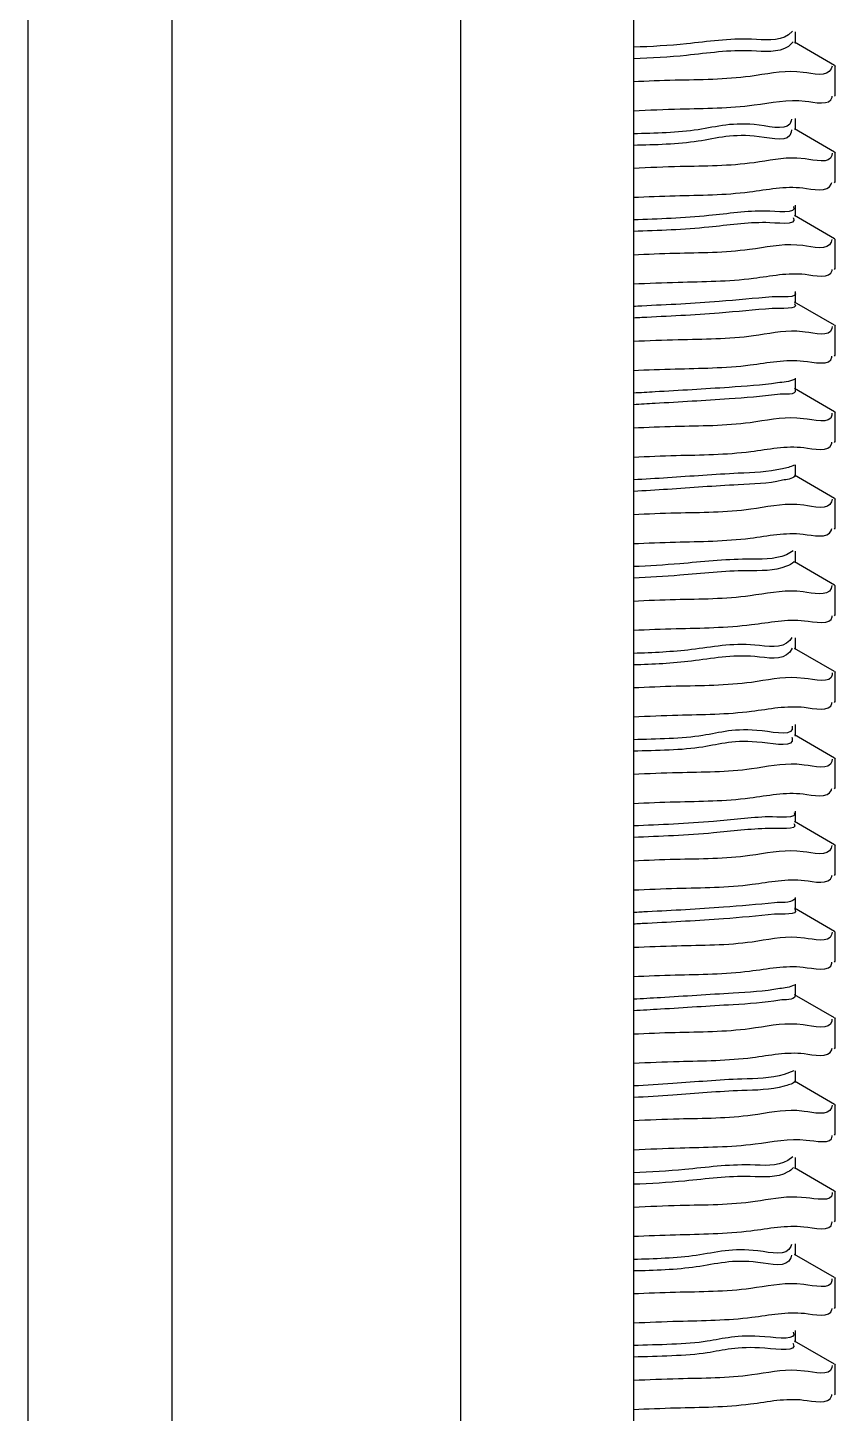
# Model space of a CAD drawing. Extents: x -452079 to 117456, y 3902 to 836955.
# Drawn here: x -256841.9 to -256748.8, y 690244.2 to 690403.7 of the extents above; entities that cross this region are included whole.
import ezdxf

# ---------------------------------------------------------------- set-up
doc = ezdxf.new("R2010")
doc.units = 0
doc.header["$LTSCALE"] = 1000
doc.header["$MEASUREMENT"] = 0
doc.layers.add('总说明', color=2, linetype='Continuous')

msp = doc.modelspace()

# ---------------------------------------------------------------- linework, layer by layer
at = {"layer": '总说明', "color": 2, "linetype": 'Continuous'}
for p, q in [((-256841.8672117435, 691652.50817859), (-256841.8672117435, 689525.591775396)), ((-256825.2506773447, 691652.50817859), (-256825.2506773447, 689525.591775396)), ((-256792.0176085432, 691652.50817859), (-256792.0176085432, 689525.591775396)), ((-256772.0777672653, 691652.50817859), (-256772.0777672653, 689525.591775396))]:
    msp.add_line(p, q, dxfattribs=at)
at = {"layer": '总说明', "color": 133, "linetype": 'Continuous'}
for p, q in [((-256753.7386981708, 690403.2976582182), (-256754.2213565179, 690402.8931513467)), ((-256753.4195282099, 690401.902798785), (-256753.4195282099, 690403.2321215403)), ((-256753.6625363522, 690402.0653072271), (-256754.2213565179, 690401.5638285914)), ((-256748.9089856663, 690399.3533339492), (-256753.5261316181, 690402.0261915765)), ((-256752.512705305, 690398.5554152095), (-256753.2587470238, 690398.6274497221)), ((-256749.1779684753, 690399.2989406866), (-256749.2776740951, 690398.96071901)), ((-256748.9089856663, 690399.3533339492), (-256748.814620267, 690399.2445372614)), ((-256748.8146191047, 690395.9208464009), (-256748.8146191047, 690399.2441532837)), ((-256748.9090266761, 690395.8116420062), (-256748.8146191047, 690395.9208570357)), ((-256753.8718595238, 690393.1606930514), (-256753.8914442019, 690393.0023570835)), ((-256753.4195282099, 690391.9328781442), (-256753.4195282099, 690393.2622008995)), ((-256753.8689700061, 690391.9308375038), (-256753.8914442019, 690391.6730343272)), ((-256748.9089856663, 690389.3834133084), (-256753.5261316181, 690392.0562709366)), ((-256752.2907026217, 690388.6068078709), (-256753.2541721233, 690388.6863743496)), ((-256749.1839569745, 690389.254123049), (-256749.2002833852, 690388.9948776896)), ((-256748.9089856663, 690389.3834133084), (-256748.8146191047, 690389.2742432785)), ((-256748.8146191047, 690385.9509257601), (-256748.8146191047, 690389.2742326428)), ((-256748.9090266761, 690385.8417213653), (-256748.8146231261, 690385.9502141775)), ((-256748.9089856663, 690379.4134926676), (-256753.5261316181, 690382.0863502958)), ((-256753.4195282099, 690381.9629575034), (-256753.4195282099, 690383.2922802587)), ((-256749.2217680638, 690379.3373533433), (-256749.2847861716, 690379.0315563075)), ((-256748.9089856663, 690379.4134926676), (-256748.8146231261, 690379.303600411)), ((-256748.8146191047, 690375.9810051193), (-256748.8146191047, 690379.304312002)), ((-256752.560035839, 690378.6111094692), (-256753.2595104848, 690378.6810121053)), ((-256748.9090266761, 690375.8718007245), (-256748.8146192034, 690375.9808855812)), ((-256753.4195282099, 690371.9930368635), (-256753.4195282099, 690373.3223596179)), ((-256748.9089856663, 690369.4435720277), (-256753.5261316181, 690372.116429655)), ((-256749.1849002627, 690369.3164133682), (-256749.2033665826, 690369.0538803657)), ((-256748.9089856663, 690369.4435720277), (-256748.8146192034, 690369.3342718232)), ((-256748.8146191047, 690366.0110844868), (-256748.8146191047, 690369.3343913612)), ((-256752.285758206, 690368.6674485692), (-256753.2543902316, 690368.7484917921)), ((-256748.9090266761, 690365.9018800837), (-256748.8146245212, 690366.0119112834)), ((-256753.4195282099, 690362.0231162311), (-256753.4195282099, 690363.3524389771)), ((-256748.9089856663, 690359.4736513869), (-256753.5261316181, 690362.1465090142)), ((-256752.489893393, 690358.6778940634), (-256753.2589027857, 690358.7480705708)), ((-256749.2133832623, 690359.3259044458), (-256749.2130740279, 690359.1033324777)), ((-256748.9089856663, 690359.4736513869), (-256748.8146245212, 690359.3652975262)), ((-256748.8146191047, 690356.0411638386), (-256748.8146191047, 690359.3644707213)), ((-256748.9090266761, 690355.9319594429), (-256748.8146191047, 690356.0411225018)), ((-256753.4195282099, 690352.0531955903), (-256753.4195282099, 690353.3825183363)), ((-256748.9089856663, 690349.5037307461), (-256753.5261316181, 690352.1765883734)), ((-256752.4478822102, 690348.7119707662), (-256753.2573857636, 690348.7886128678)), ((-256749.1945499175, 690349.4091840304), (-256749.2432285541, 690349.111650196)), ((-256748.9089856663, 690349.5037307461), (-256748.8146191047, 690349.3945087354)), ((-256748.8146191047, 690346.0712431978), (-256748.8146191047, 690349.3945500805)), ((-256748.9090266761, 690345.962038803), (-256748.8146221948, 690346.0706188531)), ((-256753.6518033997, 690343.4513208048), (-256754.4515925602, 690343.0278175158)), ((-256748.9089856663, 690339.5338101053), (-256753.5261316181, 690342.2066677326)), ((-256753.4195282099, 690342.0832749495), (-256753.4195282099, 690343.4125976955)), ((-256749.1956244738, 690339.4733726514), (-256749.2828921856, 690339.1455435773)), ((-256748.9089856663, 690339.5338101053), (-256748.8146221948, 690339.4240050867)), ((-256748.8146191047, 690336.101322557), (-256748.8146191047, 690339.4246294397)), ((-256752.5099438031, 690338.7361526835), (-256753.2587863051, 690338.8088486904)), ((-256748.9090266761, 690335.9921181622), (-256748.814622029, 690336.1019311595)), ((-256753.8218339508, 690333.4842984575), (-256754.0719477845, 690333.1370232172)), ((-256753.4195282099, 690332.1133543003), (-256753.4195282099, 690333.4426770547)), ((-256753.7674870149, 690332.2640698265), (-256754.0719477845, 690331.8077004711)), ((-256748.9089856663, 690329.5638894645), (-256753.5261316181, 690332.2367470927)), ((-256749.1935091888, 690329.4039486164), (-256749.1853082639, 690329.1986700363)), ((-256748.9089856663, 690329.5638894645), (-256748.814622029, 690329.4553174014)), ((-256748.8146191047, 690326.1314019245), (-256748.8146191047, 690329.4547087989)), ((-256752.3704020337, 690328.7795598648), (-256753.2569443931, 690328.8534176062)), ((-256748.9090266761, 690326.0221975214), (-256748.8146191047, 690326.1314430629)), ((-256753.78673152, 690323.2808567426), (-256753.7783796203, 690323.2462289539)), ((-256753.4195282099, 690322.1434336595), (-256753.4195282099, 690323.4727564148)), ((-256753.8056759642, 690322.0149165654), (-256753.7783796203, 690321.9169061986)), ((-256748.9089856663, 690319.593968833), (-256753.5261316181, 690322.2668264519)), ((-256752.3876260047, 690318.8079808244), (-256753.2564178829, 690318.8858344491)), ((-256749.1948193696, 690319.4714484123), (-256749.2158432727, 690319.2074310473)), ((-256748.9089856663, 690319.593968833), (-256748.8146191047, 690319.4848293058)), ((-256748.8146191047, 690316.1614812837), (-256748.8146191047, 690319.4847881581)), ((-256748.9090266761, 690316.052276889), (-256748.8146240221, 690316.1606943879)), ((-256753.4195282099, 690312.173513027), (-256753.4195282099, 690313.502835774)), ((-256748.9089856663, 690309.6240481922), (-256753.5261316181, 690312.2969058111)), ((-256752.5293060889, 690308.8245604831), (-256753.2589310662, 690308.8964213451)), ((-256749.2152634573, 690309.5513242009), (-256749.2836331179, 690309.2400449693)), ((-256748.9089856663, 690309.6240481922), (-256748.8146240221, 690309.5140806298)), ((-256748.8146191047, 690306.1915606429), (-256748.8146191047, 690309.5148675173)), ((-256748.9090266761, 690306.0823562482), (-256748.8146191717, 690306.1916396358)), ((-256748.9089856663, 690299.6541275514), (-256753.5261316181, 690302.3269851702)), ((-256753.4195282099, 690302.2035923862), (-256753.4195282099, 690303.5329151332)), ((-256749.1852784542, 690299.5576745468), (-256749.2342984614, 690299.2575331164)), ((-256748.9089856663, 690299.6541275514), (-256748.8146191717, 690299.5450258787)), ((-256748.8146191047, 690296.2216400021), (-256748.8146191047, 690299.5449468765)), ((-256752.3752729383, 690298.869328566), (-256753.2557632563, 690298.9490668216)), ((-256748.9090266761, 690296.1124356074), (-256748.8146238246, 690296.2224118701)), ((-256753.4195282099, 690292.2336717463), (-256753.4195282099, 690293.5629944924)), ((-256748.9089856663, 690289.6842069105), (-256753.5261316181, 690292.3570645388)), ((-256749.2199448303, 690289.5393972351), (-256749.2216233027, 690289.3134031921)), ((-256748.9089856663, 690289.6842069105), (-256748.8146238246, 690289.5757981121)), ((-256748.8146191047, 690286.2517193613), (-256748.8146191047, 690289.5750262357)), ((-256752.5269649488, 690288.8849402751), (-256753.2595642892, 690288.9533047472)), ((-256748.9090266761, 690286.1425149665), (-256748.8146191047, 690286.2516993555)), ((-256753.596466617, 690283.5840839782), (-256754.710367366, 690283.1624836848)), ((-256753.4195282099, 690282.2637511055), (-256753.4195282099, 690283.5930738609)), ((-256748.9089856663, 690279.7142862697), (-256753.5261316181, 690282.3871438979)), ((-256752.4037819629, 690278.9267461525), (-256753.2560282231, 690279.0043929919)), ((-256749.1826029935, 690279.6324383022), (-256749.2487791044, 690279.3164902601)), ((-256748.9089856663, 690279.7142862697), (-256748.8146191047, 690279.6050855975)), ((-256748.8146191047, 690276.2817987214), (-256748.8146191047, 690279.6051056042)), ((-256748.9090266761, 690276.1725943257), (-256748.8146204998, 690276.281378952)), ((-256753.7111770691, 690273.6855644864), (-256754.2813064822, 690273.2716893862)), ((-256753.4195282099, 690272.2938304647), (-256753.4195282099, 690273.62315322)), ((-256748.9089856663, 690269.7443656299), (-256753.5261316181, 690272.4172232571)), ((-256752.1687220403, 690268.9797477258), (-256753.2532826749, 690269.056486007)), ((-256748.9089856663, 690269.7443656299), (-256748.8146204998, 690269.6347651939)), ((-256748.8146191047, 690266.3118780797), (-256748.8146191047, 690269.6351849634)), ((-256748.9090266761, 690266.2026736859), (-256748.814623657, 690266.3126369567)), ((-256753.8770132394, 690263.5994875609), (-256753.937801774, 690263.380895123)), ((-256753.8595846233, 690262.3782823497), (-256753.937801774, 690262.0515723677)), ((-256748.9089856663, 690259.774444989), (-256753.5261316181, 690262.4473026163)), ((-256753.4195282099, 690262.3239098239), (-256753.4195282099, 690263.6532325792)), ((-256749.2029028808, 690259.6220486668), (-256749.1995099851, 690259.4052539394)), ((-256748.9089856663, 690259.774444989), (-256748.814623657, 690259.6660231996)), ((-256748.8146191047, 690256.3419574398), (-256748.8146191047, 690259.6652643235)), ((-256752.4277070456, 690258.9846124902), (-256753.2578077552, 690259.0573045072)), ((-256748.9090266761, 690256.232753045), (-256748.8146191047, 690256.3419727256)), ((-256753.4195282099, 690252.3539891831), (-256753.4195282099, 690253.6833119384)), ((-256748.9089856663, 690249.8045243482), (-256753.5261316181, 690252.4773819755)), ((-256749.192970713, 690249.6750663948), (-256749.207952713, 690249.4201758952)), ((-256748.9089856663, 690249.8045243482), (-256748.8146191047, 690249.6953556502)), ((-256748.8146191047, 690246.372036799), (-256748.8146191047, 690249.6953436827)), ((-256752.3698440858, 690249.0202485156), (-256753.2561108091, 690249.0979553388)), ((-256748.9090266761, 690246.2628324042), (-256748.8146191047, 690246.3720125371))]:
    msp.add_line(p, q, dxfattribs=at)
for points, start_tangent, end_tangent in [([(-256754.2213565179, 690402.8931513467), (-256758.4695741342, 690402.3725832348), (-256765.9417924018, 690401.8520151061), (-256772.075110446, 690401.4575943389)], (-0.827767938368857, -0.5610706196269524), (-0.9993151080892881, -0.03700425305953903)), ([(-256754.2213565179, 690401.5638285914), (-256758.4695741342, 690401.0432604888), (-256765.9417924018, 690400.5226923508), (-256772.075110446, 690400.1282715836)], (-0.827767938368857, -0.5610706196269524), (-0.9993151080892881, -0.03700425305953903)), ([(-256753.2587470238, 690398.6274497221), (-256758.6052977511, 690398.108170191), (-256767.2757010845, 690397.6513232655), (-256772.0792285235, 690397.4721649514)], (-0.9977640452067629, 0.06683494664198535), (-0.9989044169437272, -0.04679707053131177)), ([(-256749.2776740951, 690398.96071901), (-256752.512705305, 690398.5554152095)], (-0.418050820925474, -0.908423640777549), (-0.992181629264827, 0.1248023018593549)), ([(-256772.0792841216, 690394.1496192144), (-256766.680633874, 690394.3562466522), (-256758.1815869597, 690394.8107956332), (-256752.2907026217, 690395.253421628)], (0.9988297150046966, 0.04836528118016525), (0.9933349687924196, -0.1152633496570477)), ([(-256752.2907026217, 690395.253421628), (-256749.1900887744, 690395.70293511), (-256749.1822713942, 690395.8159434322)], (0.9933349688265173, -0.1152633493631963), (0.01574002779291312, 0.9998761180891753)), ([(-256753.8914442019, 690393.0023570835), (-256757.6005870433, 690392.4817889455), (-256764.6264233527, 690391.9612208327), (-256772.0763043103, 690391.4896545858)], (-0.1873823645655696, -0.9822870504337395), (-0.9997632569309823, -0.02175844872123546)), ([(-256753.8914442019, 690391.6730343272), (-256757.6005870433, 690391.1524661902), (-256764.6264233527, 690390.6318980866), (-256772.0763043103, 690390.1603318398)], (-0.1873823645655696, -0.9822870504337395), (-0.9997632569309823, -0.02175844872123546)), ([(-256753.2541721233, 690388.6863743496), (-256758.1815869597, 690388.1641818761), (-256766.680633874, 690387.7096328858), (-256772.0792841216, 690387.5030054582)], (-0.9988579080481004, 0.04777948858843941), (-0.9988297149518117, -0.0483652822723344)), ([(-256749.2002833852, 690388.9948776896), (-256752.2907026217, 690388.6068078709)], (-0.2015321590409511, -0.9794818981851032), (-0.993334968970104, 0.1152633481257703)), ([(-256772.0792427131, 690384.1790335813), (-256767.2665700999, 690384.3585264814), (-256758.6917437793, 690384.8097117489), (-256752.560035839, 690385.2577232263)], (0.9988962725664271, 0.04697059349101672), (0.992144524805383, -0.1250969300130942)), ([(-256752.560035839, 690385.2577232263), (-256749.2743180202, 690385.7097654754), (-256749.2327080251, 690385.8914215203)], (0.9921445244374659, -0.1250969329310462), (0.1517678796695566, 0.9884161627070893)), ([(-256756.8089038612, 690382.5909946385), (-256763.3708908719, 690382.070426535), (-256772.0773835548, 690381.570711746)], (-0.9999307092014882, 0.0117718645850602), (-0.9993213145250264, -0.03683626387099204)), ([(-256753.6480572683, 690383.1115627849), (-256756.8089038612, 690382.5909946385)], (0.5266293581126849, -0.8500950059692279), (-0.9999307091758285, 0.01177186676465779)), ([(-256753.6480572683, 690383.1115627849), (-256753.6417235763, 690383.1010628605)], (0.5266281311296694, -0.8500957660774883), (0.506072275103412, -0.8624910737924518)), ([(-256756.8089038612, 690381.2616718925), (-256763.3708908719, 690380.741103789), (-256772.0773835548, 690380.241389)], (-0.9999307092014882, 0.0117718645850602), (-0.9993213145250264, -0.03683626387099204)), ([(-256753.6600884714, 690381.800831277), (-256753.6480572683, 690381.7822400295), (-256756.8089038612, 690381.2616718925)], (0.5588760762401969, -0.8292511871600556), (-0.9999307092218775, 0.01177186285313729)), ([(-256753.2595104848, 690378.6810121053), (-256758.6917437793, 690378.1630979908), (-256767.2665700999, 690377.7119127243), (-256772.0792427131, 690377.5324198242)], (-0.9973218698588627, 0.07313745894698406), (-0.998896272551983, -0.04697059379819071)), ([(-256749.2847861716, 690379.0315563075), (-256752.560035839, 690378.6111094692)], (-0.3298031798697995, -0.9440497140234559), (-0.9921445253147071, 0.1250969259736414)), ([(-256752.285758206, 690375.3140623263), (-256749.1925650382, 690375.7623753335), (-256749.1837419898, 690375.8778524651)], (0.9932141157672056, -0.1163001300118282), (0.02202378196335463, 0.9997574470980602)), ([(-256772.0793065553, 690374.2105284362), (-256766.9147139558, 690374.4052614915), (-256758.2479178042, 690374.8668617393), (-256752.285758206, 690375.3140623263)], (0.998860929454658, 0.04771628243039024), (0.9932141157121045, -0.1163001304823962)), ([(-256756.0964927462, 690372.7002003837), (-256762.1783163821, 690372.1796322373), (-256771.0885378172, 690371.6590641338), (-256772.0777154223, 690371.6102800845)], (-0.9974161636271073, -0.07184007610925497), (-0.9987842792202302, -0.0492946607912611)), ([(-256753.4946503316, 690373.2243791624), (-256756.0964927462, 690372.7002003837)], (0.6282444691791158, -0.7780159940167368), (-0.9974161634462839, -0.07184007861977854)), ([(-256756.0964927462, 690371.3708776283), (-256762.1783163821, 690370.8503094829), (-256771.0885378172, 690370.3297413784), (-256772.0777154223, 690370.2809573301)], (-0.9974161636271073, -0.07184007610925497), (-0.9987842792202302, -0.0492946607912611)), ([(-256753.5074784656, 690371.9096534654), (-256753.4918008273, 690371.8914457319), (-256756.0964927462, 690371.3708776283)], (0.6880145902094086, -0.725696853830151), (-0.9974161638568506, -0.07184007291953586)), ([(-256753.2543902316, 690368.7484917921), (-256758.2479178042, 690368.2202479738), (-256766.9147139558, 690367.7586477335), (-256772.0793065553, 690367.5639146791)], (-0.9988033783712491, 0.04890614842920551), (-0.9988609294535153, -0.04771628245431164)), ([(-256749.2033665826, 690369.0538803657), (-256752.285758206, 690368.6674485692)], (-0.2099128124239008, -0.977720108814526), (-0.9932141154405433, 0.1163001328015558)), ([(-256772.0792467029, 690364.2393072817), (-256767.2571739809, 690364.4191285261), (-256758.6393011299, 690364.8730414707), (-256752.489893393, 690365.3245078205)], (0.9988968902153629, 0.04695745646941932), (0.9933656096641139, -0.1149989805895837)), ([(-256752.489893393, 690365.3245078205), (-256749.2096641169, 690365.7875557375), (-256749.2080345334, 690365.8920050805)], (0.9933656092257696, -0.1149989843760181), (-0.03300796112684264, 0.9994550887870095)), ([(-256753.5176809144, 690363.2136700462), (-256755.4651249566, 690362.8094060776)], (-0.8775701161096847, -0.4794483197501422), (-0.9901271137195494, -0.140172389140639)), ([(-256755.4651249566, 690362.8094060776), (-256761.051664769, 690362.2888379731), (-256769.5867797018, 690361.7682698361), (-256772.0769335137, 690361.6299280162)], (-0.9901271135424834, -0.1401723903913689), (-0.99859286305357, -0.0530310650324331)), ([(-256755.4651249566, 690361.4800833307), (-256761.051664769, 690360.9595152187), (-256769.5867797018, 690360.4389470808), (-256772.0769335137, 690360.30060526)], (-0.9901271135424834, -0.1401723903913689), (-0.99859286305357, -0.0530310650324331)), ([(-256753.4295822767, 690362.0177737429), (-256753.4230633428, 690362.0006514677), (-256755.4651249566, 690361.4800833307)], (0.469242588713774, -0.8830693024543408), (-0.990127113936593, -0.1401723876075206)), ([(-256753.2589027857, 690358.7480705708), (-256758.6393011299, 690358.2264277042), (-256767.2571739809, 690357.7725147681), (-256772.0792467029, 690357.5926935246)], (-0.9978354983236586, 0.06575954900374778), (-0.9988968902004947, -0.04695745678570042)), ([(-256749.2130740279, 690359.1033324777), (-256752.489893393, 690358.6778940634)], (-0.1124790105530016, -0.9936541008746543), (-0.9933656093931215, 0.114998982930427)), ([(-256772.0792630849, 690354.269620577), (-256767.1551951182, 690354.4540244947), (-256758.5604629212, 690354.9079015359), (-256752.4478822102, 690355.3585845242)], (0.9988815486711644, 0.04728267890355244), (0.9923942970270571, -0.123099793777949)), ([(-256752.4478822102, 690355.3585845242), (-256749.2280499463, 690355.8124837728), (-256749.201356049, 690355.9642127707)], (0.9923942972134447, -0.1230997922753458), (0.1096665815741416, 0.993968430527772)), ([(-256753.5683014927, 690353.3355371748), (-256754.9163701565, 690352.9186118135)], (-0.8752770335025195, -0.4836218715308785), (-0.9737395875714671, -0.227664699934244)), ([(-256754.9163701565, 690352.9186118135), (-256759.9937371493, 690352.3980436755), (-256768.1325259333, 690351.8774755636), (-256772.0759608478, 690351.6436022018)], (-0.9737395850885044, -0.2276647105540676), (-0.9986781111519689, -0.05140068390532881)), ([(-256753.4582143922, 690352.0868078779), (-256754.9163701565, 690351.5892890674)], (-0.6558687077876949, -0.7548749817982441), (-0.9737395834686791, -0.2276647174821855)), ([(-256754.9163701565, 690351.5892890674), (-256759.9937371493, 690351.0687209211), (-256768.1325259333, 690350.5481528175), (-256772.0759608478, 690350.3142794474)], (-0.9737395850885044, -0.2276647105540676), (-0.9986781111519689, -0.05140068390532881)), ([(-256753.2573857636, 690348.7886128678), (-256758.5604629212, 690348.2612877787), (-256767.1551951182, 690347.8074107283), (-256772.0792630849, 690347.6230068106)], (-0.9979196278514977, 0.06447027492362953), (-0.9988815486322501, -0.04728267972564339)), ([(-256749.2432285541, 690349.111650196), (-256752.4478822102, 690348.7119707662)], (-0.2982420539763921, -0.9544902708985268), (-0.9923942968333327, 0.1230997953396966)), ([(-256772.079223539, 690344.298949863), (-256767.2161844776, 690344.4812221109), (-256758.6368574065, 690344.9333481073), (-256752.5099438031, 690345.3827664406)], (0.9988920192489107, 0.04706095920010325), (0.9921659390298156, -0.1249269763865439)), ([(-256752.5099438031, 690345.3827664406), (-256749.2669082427, 690345.832038155), (-256749.2116836582, 690346.0243339279)], (0.992165939129073, -0.1249269755982452), (0.2016012958532647, 0.9794676704773285)), ([(-256754.4515925602, 690343.0278175158), (-256759.007163619, 690342.5072494122), (-256766.7293919374, 690341.9866812659), (-256772.0751829942, 690341.6523716898)], (-0.922068802520524, -0.3870259983752604), (-0.998998269567783, -0.04474882568934188)), ([(-256753.5594488041, 690342.2061295948), (-256754.4515925602, 690341.6984947604)], (-0.6597936286989486, -0.7514468494366544), (-0.9220688007742375, -0.387026002535695)), ([(-256754.4515925602, 690341.6984947604), (-256759.007163619, 690341.1779266569), (-256766.7293919374, 690340.6573585189), (-256772.0751829942, 690340.3230489345)], (-0.922068802520524, -0.3870259983752604), (-0.998998269567783, -0.04474882568934188)), ([(-256753.2587863051, 690338.8088486904), (-256758.6368574065, 690338.2867343501), (-256767.2161844776, 690337.8346083529), (-256772.079223539, 690337.6523361058)], (-0.9977065117189738, 0.06768837768448327), (-0.9988920192187005, -0.04706095984133086)), ([(-256749.2828921856, 690339.1455435773), (-256752.5099438031, 690338.7361526835)], (-0.3905752999765934, -0.9205709831665314), (-0.9921659388549076, 0.1249269777756596)), ([(-256752.3704020337, 690335.4261736219), (-256749.1834006862, 690335.885363808), (-256749.1855653574, 690335.9731914691)], (0.9939244672552373, -0.1100643147954538), (-0.06828167260270868, 0.9976660830090279)), ([(-256772.0792443746, 690334.3295591242), (-256767.1559310996, 690334.5141484198), (-256758.4624335759, 690334.9740280147), (-256752.3704020337, 690335.4261736219)], (0.998889013526538, 0.04712471385568254), (0.9939244674291923, -0.1100643132245716)), ([(-256754.0719477845, 690333.1370232172), (-256758.0943970134, 690332.6164551136), (-256765.3808661879, 690332.0958870017), (-256772.0754652762, 690331.6602613955)], (-0.663792649373304, -0.7479166521999426), (-0.9995748455743899, -0.02915695620147169)), ([(-256754.0719477845, 690331.8077004711), (-256758.0943970134, 690331.2871323592), (-256765.3808661879, 690330.7665642557), (-256772.0754652762, 690330.3309386402)], (-0.663792649373304, -0.7479166521999426), (-0.9995748455743899, -0.02915695620147169)), ([(-256753.2569443931, 690328.8534176062), (-256758.4624335759, 690328.327414266), (-256767.1559310996, 690327.8675346534), (-256772.0792443746, 690327.6829453661)], (-0.9985067228386607, 0.05462897075726426), (-0.9988890135285572, -0.04712471381288257)), ([(-256749.1853082639, 690329.1986700363), (-256752.3704020337, 690328.7795598648)], (-0.07285714457051883, -0.9973423867885245), (-0.9939244671234198, 0.1100643159858188)), ([(-256772.0792668735, 690324.3598000632), (-256766.9405596101, 690324.5544309887), (-256758.4638116521, 690325.0040233006), (-256752.3876260047, 690325.4545945908)], (0.9988555873411242, 0.04782797965017799), (0.992944297626912, -0.1185817094251835)), ([(-256752.3876260047, 690325.4545945908), (-256749.2057446421, 690325.9089866515), (-256749.1947254886, 690326.0318719038)], (0.9929442974276783, -0.1185817110934669), (0.03384272074532234, 0.9994271710597797)), ([(-256753.7783796203, 690323.2462289539), (-256757.2577066154, 690322.725660816), (-256764.0903013026, 690322.205092704), (-256772.0767167353, 690321.7247677502)], (0.2135186951281053, -0.9769389780486759), (-0.9996662444734128, -0.02583407943827182)), ([(-256753.7783796203, 690321.9169061986), (-256757.2577066154, 690321.3963380615), (-256764.0903013026, 690320.8757699496), (-256772.0767167353, 690320.3954449958)], (0.2135186951281053, -0.9769389780486759), (-0.9996662444734128, -0.02583407943827182)), ([(-256753.2564178829, 690318.8858344491), (-256758.4638116521, 690318.3574095425), (-256766.9405596101, 690317.9078172316), (-256772.0792668735, 690317.7131863051)], (-0.9982750654008156, 0.05871025292908889), (-0.9988555873668588, -0.04782797911273003)), ([(-256749.2158432727, 690319.2074310473), (-256752.3876260047, 690318.8079808244)], (-0.2127827037861198, -0.9770995450666573), (-0.9929442974271421, 0.1185817110979563)), ([(-256772.0792406847, 690314.3895288111), (-256767.2344457873, 690314.570597997), (-256758.652580201, 690315.0226346228), (-256752.5293060889, 690315.4711742402)], (0.9988924896682536, 0.0470509732562259), (0.9921564586939093, -0.1250022458676686)), ([(-256752.5293060889, 690315.4711742402), (-256749.271699955, 690315.9210100138), (-256749.2272788708, 690316.1047428596)], (0.9921564590896725, -0.1250022427264529), (0.1626610273000559, 0.9866820106790691)), ([(-256756.499172523, 690312.8348665443), (-256762.860905872, 690312.3142984064), (-256772.0777858769, 690311.7894044166)], (-0.999608992686874, -0.02796179070684096), (-0.9990539648431808, -0.04348764572980106)), ([(-256753.5669447512, 690313.3492574535), (-256756.499172523, 690312.8348665443)], (0.5945594744047606, -0.8040516347819554), (-0.9996089926448704, -0.02796179220843258)), ([(-256753.5813089137, 690312.03814324), (-256753.5716179193, 690312.0261119009), (-256756.499172523, 690311.5055437974)], (0.6417289245072542, -0.7669315402633817), (-0.9996089927238769, -0.027961789384017)), ([(-256756.499172523, 690311.5055437974), (-256762.860905872, 690310.9849756594), (-256772.0777858769, 690310.4600816622)], (-0.999608992686874, -0.02796179070684096), (-0.9990539648431808, -0.04348764572980106)), ([(-256753.2589310662, 690308.8964213451), (-256758.652580201, 690308.3760208656), (-256767.2344457873, 690307.9239842306), (-256772.0792406847, 690307.742915054)], (-0.9975224336890626, 0.07034908874356413), (-0.9988924896777143, -0.04705097305537426)), ([(-256749.2836331179, 690309.2400449693), (-256752.5293060889, 690308.8245604831)], (-0.3447512649466064, -0.9386940744021531), (-0.9921564589517695, 0.1250022438210046)), ([(-256772.0792991103, 690304.420977112), (-256767.0662332189, 690304.6086307933), (-256758.3933506657, 690305.0684874003), (-256752.3752729383, 690305.5159423241)], (0.9988776923328978, 0.04736407667953678), (0.9925369939987136, -0.1219439032670255)), ([(-256752.3752729383, 690305.5159423241), (-256749.2169683439, 690305.9659714104), (-256749.191736569, 690306.1126706518)], (0.9925369944241772, -0.1219438998040524), (0.1066167873976838, 0.994300186384875)), ([(-256755.8206805748, 690302.9440722457), (-256761.6957362996, 690302.4235041422), (-256770.4506655478, 690301.9029359958), (-256772.0774516829, 690301.8176823073)], (-0.994949760085626, -0.1003741744950137), (-0.9986643880146184, -0.05166662473384322)), ([(-256753.4782169455, 690303.35444156), (-256755.8206805748, 690302.9440722457)], (-0.7548697456175075, -0.6558747343444169), (-0.9949497597652722, -0.1003741776704911)), ([(-256755.8206805748, 690301.6147494997), (-256761.6957362996, 690301.0941813878), (-256770.4506655478, 690300.5736132498), (-256772.0774516829, 690300.4883595613)], (-0.994949760085626, -0.1003741744950137), (-0.9986643880146184, -0.05166662473384322)), ([(-256753.4694720631, 690302.1578608259), (-256753.4521767751, 690302.1353176368), (-256755.8206805748, 690301.6147494997)], (0.6753209424564657, -0.737523982443765), (-0.9949497599821722, -0.1003741755204893)), ([(-256753.2557632563, 690298.9490668216), (-256758.3933506657, 690298.4218736422), (-256767.0662332189, 690297.9620170278), (-256772.0792991103, 690297.774363354)], (-0.9983562487129407, 0.05731318047207867), (-0.9988776923406112, -0.04736407651686426)), ([(-256749.2342984614, 690299.2575331164), (-256752.3752729383, 690298.869328566)], (-0.3035908419063161, -0.9528024982705566), (-0.9925369941723023, 0.1219439018541356)), ([(-256752.5269649488, 690295.5315540332), (-256749.2180304744, 690295.9957527054), (-256749.2152651821, 690296.104902696)], (0.9932425109781096, -0.1160573754050123), (-0.02459081792674554, 0.9996976001140013)), ([(-256772.079246336, 690294.4498241945), (-256767.2502907806, 690294.6300088345), (-256758.6848815133, 690295.0808405067), (-256752.5269649488, 690295.5315540332)], (0.9988951164026382, 0.04699517450717736), (0.9932425112335443, -0.1160573732189492)), ([(-256755.2239176457, 690293.0532779825), (-256760.5976894193, 690292.5327098445), (-256768.9684608107, 690292.0121417419), (-256772.0765223534, 690291.8341071085)], (-0.9849922992415329, -0.1725982920972244), (-0.9986012212098461, -0.05287344322251184)), ([(-256753.5380635888, 690293.4626349501), (-256755.2239176457, 690293.0532779825)], (-0.8871497706200372, -0.4614816187984258), (-0.9849922996816141, -0.1725982895857476)), ([(-256755.2239176457, 690291.7239552272), (-256760.5976894193, 690291.2033870985), (-256768.9684608107, 690290.6828189857), (-256772.0765223534, 690290.5047843541)], (-0.9849922992415329, -0.1725982920972244), (-0.9986012212098461, -0.05287344322251184)), ([(-256753.4223914717, 690292.2345184629), (-256755.2239176457, 690291.7239552272)], (-0.2835726263176314, -0.9589507628670625), (-0.9849922995758542, -0.1725982901893034)), ([(-256753.2595642892, 690288.9533047472), (-256758.6848815133, 690288.4342267496), (-256767.2502907806, 690287.9833950765), (-256772.079246336, 690287.8032104281)], (-0.9976257188070117, 0.06886889845781785), (-0.9988951163895936, -0.04699517478444565)), ([(-256749.2216233027, 690289.3134031921), (-256752.5269649488, 690288.8849402751)], (-0.1207100472853805, -0.9926878081674828), (-0.9932425113377519, 0.1160573723271209)), ([(-256772.079266378, 690284.4801437912), (-256766.8190151763, 690284.6805254706), (-256758.3637327247, 690285.1304599504), (-256752.4037819629, 690285.5733599105)], (0.9988444561997948, 0.04805988263548279), (0.9924468988825815, -0.1226749888866802)), ([(-256752.4037819629, 690285.5733599105), (-256749.2288555496, 690286.0228162279), (-256749.1931300008, 690286.1850256772)], (0.9924468988592818, -0.1226749890751755), (0.1479836544409349, 0.9889898068323587)), ([(-256754.710367366, 690283.1624836848), (-256759.5694951595, 690282.6419155468), (-256767.535297613, 690282.1213474349), (-256772.0755831872, 690281.8458432053)], (-0.9597279357164029, -0.2809311114944949), (-0.9987808738624977, -0.04936361014416915)), ([(-256754.710367366, 690281.8331609379), (-256759.5694951595, 690281.3125927915), (-256767.535297613, 690280.792024688), (-256772.0755831872, 690280.51652045)], (-0.9597279357164029, -0.2809311114944949), (-0.9987808738624977, -0.04936361014416915)), ([(-256753.4931030342, 690282.3336946826), (-256754.710367366, 690281.8331609379)], (-0.6889952070686239, -0.7247658964358519), (-0.9597279365747889, -0.2809311085620423)), ([(-256753.2560282231, 690279.0043929919), (-256758.3637327247, 690278.483846184), (-256766.8190151763, 690278.0339117042), (-256772.079266378, 690277.833530034)], (-0.9983270941850145, 0.0578187946614718), (-0.9988444561643894, -0.04805988337132267)), ([(-256749.2487791044, 690279.3164902601), (-256752.4037819629, 690278.9267461525)], (-0.3472884000448953, -0.9377583735665904), (-0.9924468988562534, 0.1226749890996768)), ([(-256772.0792526168, 690274.5101820725), (-256766.6946769388, 690274.7165289588), (-256758.046975951, 690275.1800922818), (-256752.1687220403, 690275.6263614838)], (0.9988420743875921, 0.04810935910082383), (0.9945793906670357, -0.1039799772090189)), ([(-256752.1687220403, 690275.6263614838), (-256749.1633296062, 690276.0718078279), (-256749.1672642038, 690276.1485427899)], (0.9945793906609752, -0.1039799772669882), (-0.09273602812893512, 0.9956907296379078)), ([(-256754.2813064822, 690273.2716893862), (-256758.6137097416, 690272.7511212827), (-256766.1547390384, 690272.2305531456), (-256772.0750784439, 690271.8524998949)], (-0.8634147216718828, -0.5044948150380392), (-0.999219666776098, -0.03949756356870309)), ([(-256754.2813064822, 690271.9423666309), (-256758.6137097416, 690271.4217985283), (-256766.1547390384, 690270.9012303903), (-256772.0750784439, 690270.523177148)], (-0.8634147216718828, -0.5044948150380392), (-0.999219666776098, -0.03949756356870309)), ([(-256753.6296355457, 690272.4489408965), (-256754.2813064822, 690271.9423666309)], (-0.5939295493350858, -0.804517054155238), (-0.8634147186866157, -0.5044948201471573)), ([(-256753.2532826749, 690269.056486007), (-256758.046975951, 690268.5334785237), (-256766.6946769388, 690268.0699152007), (-256772.0792526168, 690267.8635683145)], (-0.9993848756473216, 0.03506950708789106), (-0.9988420743446498, -0.04810935999238755)), ([(-256749.1767818214, 690269.5759136799), (-256749.1633296062, 690269.4251940792), (-256752.1687220403, 690268.9797477258)], (0.1603968635346331, -0.9870526055729008), (-0.9945793905634781, 0.1039799781995575)), ([(-256772.079248627, 690264.5401789827), (-256767.2212929011, 690264.7216157849), (-256758.5503818032, 690265.1792282929), (-256752.4277070456, 690265.6312262482)], (0.9988944783457144, 0.0470087346186124), (0.9935930352614082, -0.1130171680764579)), ([(-256752.4277070456, 690265.6312262482), (-256749.1965000977, 690266.0921112514), (-256749.1965069429, 690266.1892566663)], (0.9935930348854883, -0.1130171713813651), (-0.04662040997017829, 0.9989126775520535)), ([(-256753.937801774, 690263.380895123), (-256757.7327093941, 690262.860326985), (-256764.8302173701, 690262.3397588731), (-256772.0760994938, 690261.8744252903)], (-0.3441588437636947, -0.9389114389862534), (-0.9997466998831581, -0.02250635627405782)), ([(-256753.937801774, 690262.0515723677), (-256757.7327093941, 690261.5310042306), (-256764.8302173701, 690261.0104361261), (-256772.0760994938, 690260.5451025433)], (-0.3441588437636947, -0.9389114389862534), (-0.9997466998831581, -0.02250635627405782)), ([(-256753.2578077552, 690259.0573045072), (-256758.5503818032, 690258.5326145348), (-256767.2212929011, 690258.0750020278), (-256772.079248627, 690257.8935652246)], (-0.9981812992122441, 0.06028344634272792), (-0.9988944782811352, -0.04700873599086465)), ([(-256749.1995099851, 690259.4052539394), (-256752.4277070456, 690258.9846124902)], (-0.09910748734426068, -0.9950767337006263), (-0.9935930356200745, 0.1130171649232345)), ([(-256752.3698447825, 690255.6668622048), (-256749.1992134464, 690256.1214099993), (-256749.191290417, 690256.2370166761)], (0.9931440881487488, -0.1168966217441313), (0.01510341570085908, 0.9998859369118895)), ([(-256772.0792649475, 690254.5702998844), (-256766.8730783344, 690254.7681922066), (-256758.4186644268, 690255.2173359051), (-256752.3698447825, 690255.6668622048)], (0.9988485694220989, 0.04797431983287035), (0.993144088274297, -0.1168966206774845)), ([(-256753.6818823845, 690253.4923047387), (-256756.9286844798, 690252.9695327134), (-256763.5650255655, 690252.4489645754), (-256772.0771936935, 690251.956414505)], (0.4723594054051945, -0.8814060313642352), (-0.9994252077093875, -0.0339006518380955)), ([(-256753.6818823845, 690253.4923047387), (-256753.6768498992, 690253.482704104)], (0.4723606961998039, -0.8814053396058119), (0.455972639166991, -0.8899937934227907)), ([(-256753.6807071635, 690252.16077807), (-256756.9286844798, 690251.6402099665), (-256763.5650255655, 690251.1196418285), (-256772.0771936935, 690250.6270917581)], (0.4686845905419916, -0.8833655837695319), (-0.9994252077206267, -0.03390065150675254)), ([(-256753.6966380005, 690252.1890450577), (-256753.6807071635, 690252.16077807)], (0.5114787286356558, -0.859295938634213), (0.4686846341363439, -0.8833655606398075)), ([(-256753.2561108091, 690249.0979553388), (-256758.4186629665, 690248.5707222075), (-256766.8730770399, 690248.1215785175), (-256772.079264914, 690247.9236856281)], (-0.9984024944997039, 0.05650184932167289), (-0.9988485722432452, -0.04797426109520203)), ([(-256749.207952713, 690249.4201758952), (-256752.3698440858, 690249.0202485156)], (-0.1905962824214079, -0.9816685067410175), (-0.993144691258518, 0.1168914976592519)), ([(-256772.0792529483, 690244.6003088561), (-256767.1920966202, 690244.7831534782), (-256758.6009158746, 690245.2363193753), (-256752.4763203108, 690245.686749221)], (0.998886596464808, 0.04717591973615246), (0.9922589286664507, -0.1241862250078787)), ([(-256752.4763203108, 690245.686749221), (-256749.2360861668, 690246.1411410152), (-256749.2017138687, 690246.3041641769)], (0.9922589288694074, -0.1241862233862374), (0.1398274441985571, 0.9901758863196476))]:
    msp.add_spline(points, degree=3, dxfattribs=dict(at, start_tangent=start_tangent, end_tangent=end_tangent))

doc.saveas('drawing.dxf')
